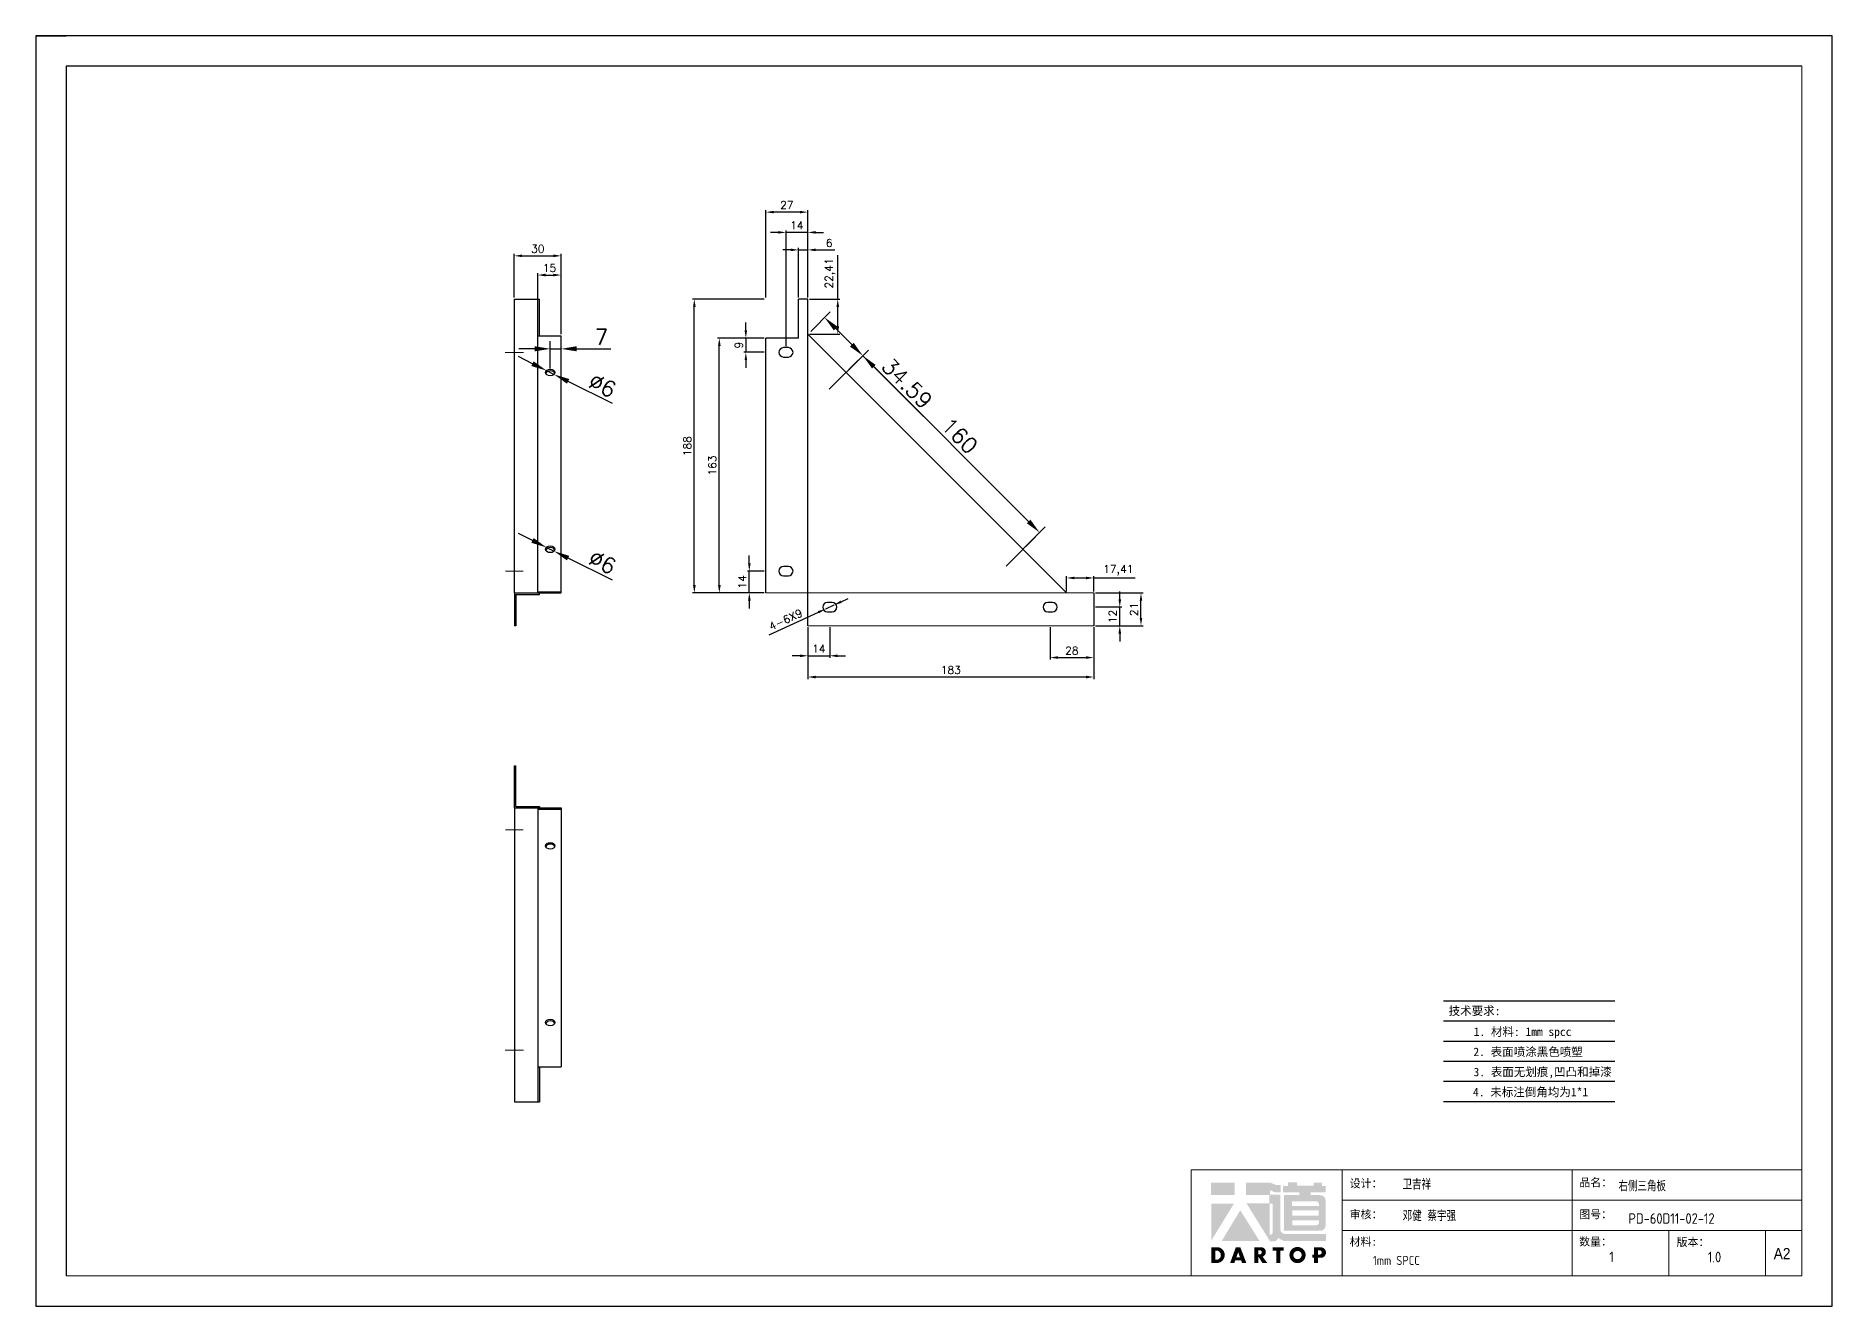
# Model space of a CAD drawing. Header units: millimetres. Extents: x -30327 to 34858, y 4015 to 75103.
# Drawn here: x 10770 to 11920, y 52753 to 53566 of the extents above; entities that cross this region are included whole.
import ezdxf
from ezdxf.enums import TextEntityAlignment as Align

# ---------------------------------------------------------------- set-up
doc = ezdxf.new("R2010")
doc.units = ezdxf.units.MM
doc.linetypes.add('CENTER2', pattern=[28.575, 19.05, -3.175, 3.175, -3.175])
for name, color, linetype, lineweight in [('A-TITLEBLOCK', 7, 'Continuous', 18), ('cen', 1, 'CENTER2', 9), ('dim', 2, 'Continuous', 9)]:
    doc.layers.add(name, color=color, linetype=linetype, lineweight=lineweight)
doc.layers.add('print', color=30, linetype='Continuous')
doc.styles.add('GB', font='GBENOR.SHX', dxfattribs={"bigfont": 'gbcbig.shx'})
doc.styles.add('HZ', font='')
doc.styles.add('SLDTEXTSTYLE0', font='simfang.ttf', dxfattribs={"bigfont": 'bigfont'})
doc.styles.add('SLDTEXTSTYLE1', font='Gothic.ttf', dxfattribs={"width": 0.913})
doc.styles.get("Standard").update_dxf_attribs({"font": 'txt', "bigfont": 'gbcbig.shx'})
doc.styles.get('HZ').set_extended_font_data('SimSun')
doc.dimstyles.new('1-4', dxfattribs={"dimscale": 4, "dimtxt": 2.5, "dimasz": 2.5, "dimexe": 1.25, "dimexo": 0.625, "dimtad": 1, "dimdsep": 46, "dimtxsty": 'Standard', "dimcen": 2.5, "dimadec": 0, "dimazin": 0, "dimtfac": 1, "dimtmove": 0, "dimatfit": 3, "dimfxl": 0, "dimarcsym": 0})
doc.dimstyles.new('small', dxfattribs={"dimtxt": 5, "dimasz": 5, "dimexe": 1.25, "dimexo": 1, "dimgap": 2, "dimtad": 1, "dimtxsty": 'Standard', "dimcen": 2.5, "dimadec": 0, "dimazin": 0, "dimtfac": 1, "dimtmove": 0, "dimatfit": 3, "dimfxl": 0, "dimarcsym": 0})

# ---------------------------------------------------------------- blocks, each defined once
blk = doc.blocks.new('*D303')
at = {"layer": 'Defpoints', "color": 0}
for p in [(11264.3, 53188.1), (11447.3, 53188.1), (11447.3, 53155.3)]:
    blk.add_point(p, dxfattribs=at)
at = {"layer": 'dim', "color": 0, "lineweight": -2}
for p, q in [((11264.3, 53187.1), (11264.3, 53154)), ((11447.3, 53187.1), (11447.3, 53154)), ((11269.3, 53155.3), (11442.3, 53155.3))]:
    blk.add_line(p, q, dxfattribs=at)
at = {"layer": 'dim', "color": 0}
for points in [[(11269.3, 53156.1), (11269.3, 53154.4), (11264.3, 53155.3)], [(11442.3, 53156.1), (11442.3, 53154.4), (11447.3, 53155.3)]]:
    blk.add_solid(points, dxfattribs=at)
at = {"layer": 'dim', "color": 0, "insert": (11355.8, 53159.8), "char_height": 5, "attachment_point": 5}
blk.add_mtext('183', dxfattribs=at)
blk = doc.blocks.new('*D304')
at = {"layer": 'Defpoints', "color": 0}
for p in [(11264.3, 53188.1), (11278.3, 53188.1), (11278.3, 53168.9)]:
    blk.add_point(p, dxfattribs=at)
at = {"layer": 'dim', "color": 0, "lineweight": -2}
for p, q in [((11264.3, 53187.1), (11264.3, 53167.6)), ((11278.3, 53187.1), (11278.3, 53167.6)), ((11259.3, 53168.9), (11254.3, 53168.9)), ((11264.3, 53168.9), (11278.3, 53168.9)), ((11283.3, 53168.9), (11288.3, 53168.9))]:
    blk.add_line(p, q, dxfattribs=at)
at = {"layer": 'dim', "color": 0}
for points in [[(11259.3, 53169.7), (11259.3, 53168), (11264.3, 53168.9)], [(11283.3, 53169.7), (11283.3, 53168), (11278.3, 53168.9)]]:
    blk.add_solid(points, dxfattribs=at)
at = {"layer": 'dim', "color": 0, "insert": (11271.3, 53173.4), "char_height": 5, "attachment_point": 5}
blk.add_mtext('14', dxfattribs=at)
blk = doc.blocks.new('*D305')
at = {"layer": 'Defpoints', "color": 0}
for p in [(11419.3, 53188.1), (11447.3, 53188.1), (11447.3, 53167.7)]:
    blk.add_point(p, dxfattribs=at)
at = {"layer": 'dim', "color": 0, "lineweight": -2}
for p, q in [((11419.3, 53187.1), (11419.3, 53166.5)), ((11447.3, 53187.1), (11447.3, 53166.5)), ((11424.3, 53167.7), (11442.3, 53167.7))]:
    blk.add_line(p, q, dxfattribs=at)
at = {"layer": 'dim', "color": 0}
for points in [[(11424.3, 53168.6), (11424.3, 53166.9), (11419.3, 53167.7)], [(11442.3, 53168.6), (11442.3, 53166.9), (11447.3, 53167.7)]]:
    blk.add_solid(points, dxfattribs=at)
at = {"layer": 'dim', "color": 0, "insert": (11433.3, 53172.2), "char_height": 5, "attachment_point": 5}
blk.add_mtext('28', dxfattribs=at)
blk = doc.blocks.new('*D306')
at = {"layer": 'Defpoints', "color": 0}
for p in [(11447.3, 53200.1), (11463.9, 53200.1), (11447.3, 53188.1)]:
    blk.add_point(p, dxfattribs=at)
at = {"layer": 'dim', "color": 0, "lineweight": -2}
for p, q in [((11463.9, 53205.1), (11463.9, 53210.1)), ((11448.3, 53200.1), (11465.2, 53200.1)), ((11463.9, 53188.1), (11463.9, 53200.1)), ((11448.3, 53188.1), (11465.2, 53188.1)), ((11463.9, 53183.1), (11463.9, 53178.1))]:
    blk.add_line(p, q, dxfattribs=at)
at = {"layer": 'dim', "color": 0}
for points in [[(11463.1, 53205.1), (11464.8, 53205.1), (11463.9, 53200.1)], [(11463.1, 53183.1), (11464.8, 53183.1), (11463.9, 53188.1)]]:
    blk.add_solid(points, dxfattribs=at)
at = {"layer": 'dim', "color": 0, "insert": (11459.4, 53194.1), "char_height": 5, "attachment_point": 5, "rotation": 90}
blk.add_mtext('12', dxfattribs=at)
blk = doc.blocks.new('*D307')
at = {"layer": 'Defpoints', "color": 0}
for p in [(11447.3, 53209.1), (11477.5, 53209.1), (11447.3, 53188.1)]:
    blk.add_point(p, dxfattribs=at)
at = {"layer": 'dim', "color": 0, "lineweight": -2}
for p, q in [((11448.3, 53209.1), (11478.8, 53209.1)), ((11477.5, 53193.1), (11477.5, 53204.1)), ((11448.3, 53188.1), (11478.8, 53188.1))]:
    blk.add_line(p, q, dxfattribs=at)
at = {"layer": 'dim', "color": 0}
for points in [[(11476.7, 53204.1), (11478.3, 53204.1), (11477.5, 53209.1)], [(11476.7, 53193.1), (11478.3, 53193.1), (11477.5, 53188.1)]]:
    blk.add_solid(points, dxfattribs=at)
at = {"layer": 'dim', "color": 0, "insert": (11473, 53198.6), "char_height": 5, "attachment_point": 5, "rotation": 90}
blk.add_mtext('21', dxfattribs=at)
blk = doc.blocks.new('*D308')
at = {"layer": 'Defpoints', "color": 0}
for p in [(11237.3, 53452.8), (11237.3, 53397.1), (11264.3, 53397.1)]:
    blk.add_point(p, dxfattribs=at)
at = {"layer": 'dim', "color": 0, "lineweight": -2}
for p, q in [((11237.3, 53398.1), (11237.3, 53454.1)), ((11259.3, 53452.8), (11242.3, 53452.8)), ((11264.3, 53398.1), (11264.3, 53454.1))]:
    blk.add_line(p, q, dxfattribs=at)
at = {"layer": 'dim', "color": 0}
for points in [[(11242.3, 53453.6), (11242.3, 53452), (11237.3, 53452.8)], [(11259.3, 53453.6), (11259.3, 53452), (11264.3, 53452.8)]]:
    blk.add_solid(points, dxfattribs=at)
at = {"layer": 'dim', "color": 0, "insert": (11250.8, 53457.3), "char_height": 5, "attachment_point": 5}
blk.add_mtext('27', dxfattribs=at)
blk = doc.blocks.new('*D309')
at = {"layer": 'Defpoints', "color": 0}
for p in [(11250.3, 53439.8), (11264.3, 53397.1), (11250.3, 53366.1)]:
    blk.add_point(p, dxfattribs=at)
at = {"layer": 'dim', "color": 0, "lineweight": -2}
for p, q in [((11245.3, 53439.8), (11240.3, 53439.8)), ((11250.3, 53367.1), (11250.3, 53441.1)), ((11264.3, 53439.8), (11250.3, 53439.8)), ((11264.3, 53398.1), (11264.3, 53441.1)), ((11269.3, 53439.8), (11274.3, 53439.8))]:
    blk.add_line(p, q, dxfattribs=at)
at = {"layer": 'dim', "color": 0}
for points in [[(11245.3, 53440.7), (11245.3, 53439), (11250.3, 53439.8)], [(11269.3, 53440.7), (11269.3, 53439), (11264.3, 53439.8)]]:
    blk.add_solid(points, dxfattribs=at)
at = {"layer": 'dim', "color": 0, "insert": (11257.3, 53444.3), "char_height": 5, "attachment_point": 5}
blk.add_mtext('14', dxfattribs=at)
blk = doc.blocks.new('*D310')
at = {"layer": 'Defpoints', "color": 0}
for p in [(11237.3, 53372.1), (11224.6, 53363.1), (11237.3, 53363.1)]:
    blk.add_point(p, dxfattribs=at)
at = {"layer": 'dim', "color": 0, "lineweight": -2}
for p, q in [((11224.6, 53377.1), (11224.6, 53382.1)), ((11236.3, 53372.1), (11223.4, 53372.1)), ((11224.6, 53372.1), (11224.6, 53363.1)), ((11236.3, 53363.1), (11223.4, 53363.1)), ((11224.6, 53358.1), (11224.6, 53353.1))]:
    blk.add_line(p, q, dxfattribs=at)
at = {"layer": 'dim', "color": 0}
for points in [[(11223.8, 53377.1), (11225.4, 53377.1), (11224.6, 53372.1)], [(11223.8, 53358.1), (11225.4, 53358.1), (11224.6, 53363.1)]]:
    blk.add_solid(points, dxfattribs=at)
at = {"layer": 'dim', "color": 0, "insert": (11220.1, 53367.6), "char_height": 5, "attachment_point": 5, "rotation": 90}
blk.add_mtext('9', dxfattribs=at)
blk = doc.blocks.new('*D311')
at = {"layer": 'Defpoints', "color": 0}
for p in [(11226.8, 53223.1), (11237.3, 53223.1), (11237.3, 53209.1)]:
    blk.add_point(p, dxfattribs=at)
at = {"layer": 'dim', "color": 0, "lineweight": -2}
for p, q in [((11226.8, 53228.1), (11226.8, 53233.1)), ((11236.3, 53223.1), (11225.6, 53223.1)), ((11226.8, 53209.1), (11226.8, 53223.1)), ((11236.3, 53209.1), (11225.6, 53209.1)), ((11226.8, 53204.1), (11226.8, 53199.1))]:
    blk.add_line(p, q, dxfattribs=at)
at = {"layer": 'dim', "color": 0}
for points in [[(11226, 53228.1), (11227.7, 53228.1), (11226.8, 53223.1)], [(11226, 53204.1), (11227.7, 53204.1), (11226.8, 53209.1)]]:
    blk.add_solid(points, dxfattribs=at)
at = {"layer": 'dim', "color": 0, "insert": (11222.3, 53216.1), "char_height": 5, "attachment_point": 5, "rotation": 90}
blk.add_mtext('14', dxfattribs=at)
blk = doc.blocks.new('*D312')
at = {"layer": 'Defpoints', "color": 0}
for p in [(11191.6, 53397.1), (11237.3, 53397.1), (11237.3, 53209.1)]:
    blk.add_point(p, dxfattribs=at)
at = {"layer": 'dim', "color": 0, "lineweight": -2}
for p, q in [((11236.3, 53397.1), (11190.4, 53397.1)), ((11191.6, 53214.1), (11191.6, 53392.1)), ((11236.3, 53209.1), (11190.4, 53209.1))]:
    blk.add_line(p, q, dxfattribs=at)
at = {"layer": 'dim', "color": 0}
for points in [[(11190.8, 53392.1), (11192.5, 53392.1), (11191.6, 53397.1)], [(11190.8, 53214.1), (11192.5, 53214.1), (11191.6, 53209.1)]]:
    blk.add_solid(points, dxfattribs=at)
at = {"layer": 'dim', "color": 0, "insert": (11187.1, 53303.1), "char_height": 5, "attachment_point": 5, "rotation": 90}
blk.add_mtext('188', dxfattribs=at)
blk = doc.blocks.new('*D314')
at = {"layer": 'Defpoints', "color": 0}
for p in [(11264.3, 53397.1), (11283.4, 53397.1), (11264.3, 53374.7)]:
    blk.add_point(p, dxfattribs=at)
at = {"layer": 'dim', "color": 0, "lineweight": -2}
for p, q in [((11283.4, 53397.1), (11283.4, 53425.2)), ((11265.3, 53397.1), (11284.7, 53397.1)), ((11283.4, 53379.7), (11283.4, 53392.1)), ((11265.3, 53374.7), (11284.7, 53374.7))]:
    blk.add_line(p, q, dxfattribs=at)
at = {"layer": 'dim', "color": 0}
for points in [[(11282.6, 53392.1), (11284.3, 53392.1), (11283.4, 53397.1)], [(11282.6, 53379.7), (11284.3, 53379.7), (11283.4, 53374.7)]]:
    blk.add_solid(points, dxfattribs=at)
at = {"layer": 'dim', "color": 0, "insert": (11278.5, 53413.6), "char_height": 5, "attachment_point": 5, "rotation": 90}
blk.add_mtext('22,41', dxfattribs=at)
blk = doc.blocks.new('*D315')
at = {"layer": 'Defpoints', "color": 0}
for p in [(11447.3, 53218.7), (11429.9, 53209.1), (11447.3, 53209.1)]:
    blk.add_point(p, dxfattribs=at)
at = {"layer": 'dim', "color": 0, "lineweight": -2}
for p, q in [((11429.9, 53210.1), (11429.9, 53219.9)), ((11434.9, 53218.7), (11442.3, 53218.7)), ((11447.3, 53210.1), (11447.3, 53219.9)), ((11447.3, 53218.7), (11473.8, 53218.7))]:
    blk.add_line(p, q, dxfattribs=at)
at = {"layer": 'dim', "color": 0}
for points in [[(11434.9, 53219.5), (11434.9, 53217.8), (11429.9, 53218.7)], [(11442.3, 53219.5), (11442.3, 53217.8), (11447.3, 53218.7)]]:
    blk.add_solid(points, dxfattribs=at)
at = {"layer": 'dim', "color": 0, "insert": (11463, 53223.6), "char_height": 5, "attachment_point": 5}
blk.add_mtext('17,41', dxfattribs=at)
blk = doc.blocks.new('*D328')
at = {"layer": 'Defpoints', "color": 0}
for p in [(11275.6, 53198.8), (11281, 53201.3)]:
    blk.add_point(p, dxfattribs=at)
at = {"layer": 'dim', "color": 0, "lineweight": -2}
for p, q in [((11285.6, 53203.4), (11290.1, 53205.5)), ((11239.6, 53182.2), (11271, 53196.7)), ((11281, 53201.3), (11275.6, 53198.8))]:
    blk.add_line(p, q, dxfattribs=at)
at = {"layer": 'dim', "color": 0}
for points in [[(11285.2, 53204.2), (11285.9, 53202.7), (11281, 53201.3)], [(11270.7, 53197.5), (11271.4, 53196), (11275.6, 53198.8)]]:
    blk.add_solid(points, dxfattribs=at)
at = {"layer": 'dim', "color": 0, "insert": (11250.1, 53192), "char_height": 5, "attachment_point": 5, "rotation": 24.7439}
blk.add_mtext('4-6X9', dxfattribs=at)
blk = doc.blocks.new('*D330')
at = {"layer": 'Defpoints', "color": 0}
for p in [(11106.4, 53424.8), (11076.4, 53397.1), (11106.4, 53373.7)]:
    blk.add_point(p, dxfattribs=at)
at = {"layer": 'dim', "color": 0, "lineweight": -2}
for p, q in [((11076.4, 53398.1), (11076.4, 53426.1)), ((11081.4, 53424.8), (11101.4, 53424.8)), ((11106.4, 53374.7), (11106.4, 53426.1))]:
    blk.add_line(p, q, dxfattribs=at)
at = {"layer": 'dim', "color": 0}
for points in [[(11081.4, 53425.7), (11081.4, 53424), (11076.4, 53424.8)], [(11101.4, 53425.7), (11101.4, 53424), (11106.4, 53424.8)]]:
    blk.add_solid(points, dxfattribs=at)
at = {"layer": 'dim', "color": 0, "insert": (11091.4, 53429.3), "char_height": 5, "attachment_point": 5}
blk.add_mtext('30', dxfattribs=at)
blk = doc.blocks.new('*D331')
at = {"layer": 'Defpoints', "color": 0}
for p in [(11106.4, 53412.5), (11091.4, 53373.7), (11106.4, 53373.7)]:
    blk.add_point(p, dxfattribs=at)
at = {"layer": 'dim', "color": 0, "lineweight": -2}
for p, q in [((11091.4, 53374.7), (11091.4, 53413.8)), ((11096.4, 53412.5), (11101.4, 53412.5)), ((11106.4, 53374.7), (11106.4, 53413.8))]:
    blk.add_line(p, q, dxfattribs=at)
at = {"layer": 'dim', "color": 0}
for points in [[(11096.4, 53413.4), (11096.4, 53411.7), (11091.4, 53412.5)], [(11101.4, 53413.4), (11101.4, 53411.7), (11106.4, 53412.5)]]:
    blk.add_solid(points, dxfattribs=at)
at = {"layer": 'dim', "color": 0, "insert": (11098.9, 53417), "char_height": 5, "attachment_point": 5}
blk.add_mtext('15', dxfattribs=at)
blk = doc.blocks.new('*D1017')
at = {"layer": 'Defpoints', "color": 0}
for p in [(11106.4, 53365.3), (11099.4, 53350.2), (11106.4, 53351.2)]:
    blk.add_point(p, dxfattribs=at)
at = {"layer": 'dim', "color": 0, "lineweight": -2}
for p, q in [((11089.4, 53365.3), (11079.4, 53365.3)), ((11099.4, 53352.7), (11099.4, 53370.3)), ((11099.4, 53365.3), (11106.4, 53365.3)), ((11106.4, 53353.7), (11106.4, 53370.3)), ((11116.4, 53365.3), (11138.1, 53365.3))]:
    blk.add_line(p, q, dxfattribs=at)
at = {"layer": 'dim', "color": 0}
for points in [[(11089.4, 53367), (11089.4, 53363.7), (11099.4, 53365.3)], [(11116.4, 53367), (11116.4, 53363.7), (11106.4, 53365.3)]]:
    blk.add_solid(points, dxfattribs=at)
at = {"layer": 'dim', "color": 0, "insert": (11132.3, 53372.8), "char_height": 10, "attachment_point": 5}
blk.add_mtext('7', dxfattribs=at)
blk = doc.blocks.new('*D1018')
at = {"layer": 'Defpoints', "color": 0}
for p in [(11097, 53351.4, 2.4), (11101.9, 53348.9)]:
    blk.add_point(p, dxfattribs=at)
at = {"layer": 'dim', "color": 0, "lineweight": -2}
for p, q in [((11088, 53355.8), (11079.1, 53360.3)), ((11097, 53351.4), (11101.9, 53348.9)), ((11139.2, 53330.4), (11110.8, 53344.5))]:
    blk.add_line(p, q, dxfattribs=at)
at = {"layer": 'dim', "color": 0}
for points in [[(11088.8, 53357.3), (11087.3, 53354.3), (11097, 53351.4)], [(11111.6, 53346), (11110.1, 53343), (11101.9, 53348.9)]]:
    blk.add_solid(points, dxfattribs=at)
at = {"layer": 'dim', "color": 0, "insert": (11132.8, 53341.9), "char_height": 10, "attachment_point": 5, "rotation": 333.5675}
blk.add_mtext('∅6', dxfattribs=at)
blk = doc.blocks.new('*D1019')
at = {"layer": 'Defpoints', "color": 0}
for p in [(11264.3, 53374.7), (11299.5, 53360.9), (11288.8, 53350.2)]:
    blk.add_point(p, dxfattribs=at)
at = {"layer": 'dim', "color": 0, "lineweight": -2}
for p, q in [((11266.1, 53376.4), (11278.6, 53388.9)), ((11282.1, 53378.3), (11292.4, 53368)), ((11290.5, 53352), (11303, 53364.5)), ((11299.5, 53360.9), (11338.4, 53322))]:
    blk.add_line(p, q, dxfattribs=at)
at = {"layer": 'dim', "color": 0}
for points in [[(11283.3, 53379.5), (11280.9, 53377.1), (11275, 53385.4)], [(11293.6, 53369.2), (11291.2, 53366.8), (11299.5, 53360.9)]]:
    blk.add_solid(points, dxfattribs=at)
at = {"layer": 'dim', "color": 0, "insert": (11327.8, 53343.2), "char_height": 10, "attachment_point": 5, "rotation": 315}
blk.add_mtext('34.59', dxfattribs=at)
blk = doc.blocks.new('*D1020')
at = {"layer": 'Defpoints', "color": 0}
for p in [(11299.5, 53360.9), (11288.8, 53350.2), (11401.9, 53237.1)]:
    blk.add_point(p, dxfattribs=at)
at = {"layer": 'dim', "color": 0, "lineweight": -2}
for p, q in [((11290.5, 53352), (11303, 53364.5)), ((11405.6, 53254.9), (11306.6, 53353.9)), ((11403.7, 53238.8), (11416.2, 53251.3))]:
    blk.add_line(p, q, dxfattribs=at)
at = {"layer": 'dim', "color": 0}
for points in [[(11307.7, 53355), (11305.4, 53352.7), (11299.5, 53360.9)], [(11406.7, 53256), (11404.4, 53253.7), (11412.6, 53247.8)]]:
    blk.add_solid(points, dxfattribs=at)
at = {"layer": 'dim', "color": 0, "insert": (11361.4, 53309.7), "char_height": 10, "attachment_point": 5, "rotation": 314.9996}
blk.add_mtext('160', dxfattribs=at)
blk = doc.blocks.new('*D1021')
at = {"layer": 'Defpoints', "color": 0}
for p in [(11097, 53238.2, 2.4), (11101.9, 53235.8)]:
    blk.add_point(p, dxfattribs=at)
at = {"layer": 'dim', "color": 0, "lineweight": -2}
for p, q in [((11088, 53242.7), (11079.1, 53247.2)), ((11097, 53238.2), (11101.9, 53235.8)), ((11139.2, 53217.3), (11110.8, 53231.4))]:
    blk.add_line(p, q, dxfattribs=at)
at = {"layer": 'dim', "color": 0}
for points in [[(11088.8, 53244.2), (11087.3, 53241.2), (11097, 53238.2)], [(11111.6, 53232.8), (11110.1, 53229.9), (11101.9, 53235.8)]]:
    blk.add_solid(points, dxfattribs=at)
at = {"layer": 'dim', "color": 0, "insert": (11132.8, 53228.8), "char_height": 10, "attachment_point": 5, "rotation": 333.5675}
blk.add_mtext('∅6', dxfattribs=at)
blk = doc.blocks.new('*D1050')
at = {"layer": 'Defpoints', "color": 0}
for p in [(11264.3, 53428.6), (11258.3, 53397.1), (11264.3, 53397.1)]:
    blk.add_point(p, dxfattribs=at)
at = {"layer": 'dim', "color": 0, "lineweight": -2}
for p, q in [((11253.3, 53428.6), (11248.3, 53428.6)), ((11258.3, 53398.1), (11258.3, 53429.9)), ((11258.3, 53428.6), (11264.3, 53428.6)), ((11264.3, 53398.1), (11264.3, 53429.9)), ((11269.3, 53428.6), (11281.6, 53428.6))]:
    blk.add_line(p, q, dxfattribs=at)
at = {"layer": 'dim', "color": 0}
for points in [[(11253.3, 53429.5), (11253.3, 53427.8), (11258.3, 53428.6)], [(11269.3, 53429.5), (11269.3, 53427.8), (11264.3, 53428.6)]]:
    blk.add_solid(points, dxfattribs=at)
at = {"layer": 'dim', "color": 0, "insert": (11278, 53433.1), "char_height": 5, "attachment_point": 5}
blk.add_mtext('6', dxfattribs=at)
blk = doc.blocks.new('*D1051')
at = {"layer": 'Defpoints', "color": 0}
for p in [(11207.6, 53372.1), (11237.3, 53372.1), (11237.3, 53209.1)]:
    blk.add_point(p, dxfattribs=at)
at = {"layer": 'dim', "color": 0, "lineweight": -2}
for p, q in [((11236.3, 53372.1), (11206.4, 53372.1)), ((11207.6, 53214.1), (11207.6, 53367.1)), ((11236.3, 53209.1), (11206.4, 53209.1))]:
    blk.add_line(p, q, dxfattribs=at)
at = {"layer": 'dim', "color": 0}
for points in [[(11206.8, 53367.1), (11208.5, 53367.1), (11207.6, 53372.1)], [(11206.8, 53214.1), (11208.5, 53214.1), (11207.6, 53209.1)]]:
    blk.add_solid(points, dxfattribs=at)
at = {"layer": 'dim', "color": 0, "insert": (11203.1, 53290.6), "char_height": 5, "attachment_point": 5, "rotation": 90}
blk.add_mtext('163', dxfattribs=at)
blk = doc.blocks.new('Dartop Logo')
at = {"true_color": 0xc40018}
h = blk.add_hatch(color=12, dxfattribs=at)
h.set_gradient(color1=(196, 0, 24), color2=(196, 0, 24), tint=1)
h.paths.add_polyline_path([(30.39, -3.87), (33.08, -5.04), (35.99, -5.04), (35.99, -1.19), (33.59, -1.19), (30.46, 0.05), (17.94, 0.05), (17.94, -6.46), (30.12, -6.46), (30.12, -6.59), (30.12, -10.75), (18.31, -10.75), (30.46, -30.31), (32.87, -30.31, 0.279375), (34.63, -28.6), (34.63, -28.51), (34.84, -28.51, 0.143145), (38.15, -30.2), (59.27, -30.2), (59.27, -26.49), (38.06, -26.49, -0.414214), (35.75, -24.18), (35.75, -6.26), (30.39, -6.26)])
h.paths.add_polyline_path([(30.25, -10.84), (31.8, -10.84), (31.8, -26.02, -0.088936), (30.9, -26.94), (30.24, -26.94)], flags=16)
h = blk.add_hatch(color=12, dxfattribs=at)
h.set_gradient(color1=(196, 0, 24), color2=(196, 0, 24), tint=1)
h.paths.add_polyline_path([(59.24, -1.73), (57.36, -1.73), (57.36, 0.06), (53.06, 0.06), (53.06, -1.64), (44.29, -1.64), (44.29, 0.15), (39.7, 0.15), (39.7, -1.67), (37.16, -1.67), (37.16, -4.97), (45.54, -4.97), (45.54, -6.42), (37.73, -6.42), (37.73, -24.88), (56.26, -24.88, 0.414214), (59.15, -21.99), (59.15, -9.35, 0.414214), (56.26, -6.46), (51.36, -6.46), (51.36, -5.03), (59.24, -5.03)])
h.paths.add_polyline_path([(54.21, -9.59, -0.414214), (55.66, -11.04), (55.66, -12.1), (41.79, -12.1), (41.79, -9.59)], flags=16)
h.paths.add_polyline_path([(55.57, -14.33), (55.57, -17.01), (41.88, -17.01), (41.88, -14.33)], flags=16)
h.paths.add_polyline_path([(55.75, -19.43), (55.75, -20.57, -0.414214), (54.3, -22.02), (41.88, -22.02), (41.88, -19.43)], flags=16)
h = blk.add_hatch(color=12, dxfattribs=at)
h.set_gradient(color1=(196, 0, 24), color2=(196, 0, 24), tint=1)
h.paths.add_polyline_path([(12.18, 0), (0, 0), (0, -6.37), (12.18, -6.37)])
h = blk.add_hatch(color=12, dxfattribs=at)
h.set_gradient(color1=(196, 0, 24), color2=(196, 0, 24), tint=1)
h.paths.add_polyline_path([(11.79, -10.83), (0.03, -10.83), (0.03, -30.03)])
h = blk.add_hatch(color=12, dxfattribs=at)
h.set_gradient(color1=(196, 0, 24), color2=(196, 0, 24), tint=1)
h.paths.add_polyline_path([(15.05, -14.31), (5.44, -30.15), (25.01, -30.15)])
at = {"true_color": 0x646464}
h = blk.add_hatch(color=251, dxfattribs=at)
h.set_gradient(color1=(100, 100, 100), color2=(100, 100, 100), tint=1)
h.paths.add_polyline_path([(4.15, -33.43), (0.11, -33.43), (0.11, -41.5), (3.51, -41.5, 0.793016)])
h.paths.add_polyline_path([(3.57, -39.73), (2.16, -39.73), (2.16, -35.19), (3.42, -35.19, -0.671361)], flags=16)
h = blk.add_hatch(color=251, dxfattribs=at)
h.set_gradient(color1=(100, 100, 100), color2=(100, 100, 100), tint=1)
h.paths.add_polyline_path([(15.08, -33.36), (12.78, -33.36), (9.82, -41.51), (12, -41.51), (12.51, -40.06), (15.46, -40.06), (15.99, -41.52), (18.19, -41.52)])
h.paths.add_polyline_path([(14.9, -38.51), (13.07, -38.51), (13.97, -35.95)], flags=16)
h = blk.add_hatch(color=251, dxfattribs=at)
h.set_gradient(color1=(100, 100, 100), color2=(100, 100, 100), tint=1)
h.paths.add_polyline_path([(26.27, -33.36), (22.3, -33.36), (22.3, -41.51), (24.4, -41.51), (24.4, -38.28), (26.55, -41.54), (29.09, -41.54), (26.61, -38.3, 0.744055)])
h.paths.add_polyline_path([(24.38, -37.08), (24.38, -34.94), (25.32, -34.94, -0.796809), (25.3, -37.08)], flags=16)
h = blk.add_hatch(color=251, dxfattribs=at)
h.set_gradient(color1=(100, 100, 100), color2=(100, 100, 100), tint=1)
h.paths.add_polyline_path([(37.44, -33.4), (31.88, -33.4), (31.88, -35.16), (33.61, -35.16), (33.61, -41.52), (35.69, -41.52), (35.69, -35.16), (37.44, -35.16)])
h = blk.add_hatch(color=251, dxfattribs=at)
h.set_gradient(color1=(100, 100, 100), color2=(100, 100, 100), tint=1)
h.paths.add_polyline_path([(40.46, -37.41, 1), (48.83, -37.41, 1)])
h.paths.add_polyline_path([(46.8, -37.41, -1), (42.5, -37.41, -1)], flags=16)
h = blk.add_hatch(color=251, dxfattribs=at)
h.set_gradient(color1=(100, 100, 100), color2=(100, 100, 100), tint=1)
h.paths.add_polyline_path([(56.85, -33.38), (56.73, -33.38), (53.19, -33.38), (53.19, -37.19), (52.26, -37.19), (52.26, -38.73), (53.18, -38.73), (53.18, -41.5), (55.24, -41.5), (55.24, -38.72), (57.51, -38.72, 0.812304)])
h.paths.add_polyline_path([(55.21, -37.18), (55.21, -35.05), (56.39, -35.05, -0.778213), (56.27, -37.18)], flags=16)
blk = doc.blocks.new('DT-A2-TITLE')
for p, q in [((594, 420), (0, 420)), ((0, 420), (0, 420)), ((0, 420), (0, 0)), ((0, 420), (10, 420)), ((594, 0), (594, 420)), ((10, 410), (10, 10)), ((584, 410), (10, 410))]:
    blk.add_line(p, q)
at = {"layer": 'A-TITLEBLOCK', "color": 7}
for p, q in [((584, 410), (584, 10)), ((594, 0), (594, 297)), ((382, 10), (382, 45)), ((584, 45), (382, 45)), ((432, 45), (432, 10)), ((508, 45), (508, 10)), ((584, 35), (432, 35)), ((432, 25), (584.08, 25)), ((540, 10), (540, 25)), ((572, 10), (572, 25)), ((10, 10), (584, 10)), ((0, 0), (594, 0))]:
    blk.add_line(p, q, dxfattribs=at)
at = {"layer": 'A-TITLEBLOCK', "xscale": 0.6400000000000001, "yscale": 0.6400000000000001, "zscale": 0.6400000000000001}
blk.add_blockref('Dartop Logo', (388.65, 40.81), dxfattribs=at)
at = {"style": 'GB'}
for tag, p, height in [('#设计', (451.96, 38.52), 3.5), ('#品名', (523.32, 37.95), 3.5), ('#审核', (451.99, 28.1), 3.5), ('#图号', (526.67, 27.2), 3.5), ('#数量', (520.33, 14.51), 3.5), ('#版本', (552.92, 14.47), 3.5), ('#材料说明', (442.15, 13.59), 3)]:
    blk.add_attdef(tag, p, '', height=height, dxfattribs=at)
at = {"layer": 'A-TITLEBLOCK', "color": 7, "attachment_point": 1}
for s, insert, char_height, style in [('设计：', (434.47, 41.87), 2.646, 'SLDTEXTSTYLE0'), ('品名：', (510.43, 42.19), 2.646, 'SLDTEXTSTYLE0'), ('审核：', (434.47, 31.64), 2.646, 'SLDTEXTSTYLE0'), ('图号：', (510.4, 31.66), 2.646, 'SLDTEXTSTYLE0'), ('材料:', (434.47, 22.62), 2.646, 'SLDTEXTSTYLE0'), ('数量：', (510.35, 22.64), 2.646, 'SLDTEXTSTYLE0'), ('版本：', (542.59, 22.48), 2.646, 'SLDTEXTSTYLE0'), ('A2', (574.7, 19.21), 3.704, 'SLDTEXTSTYLE1')]:
    blk.add_mtext(s, dxfattribs=dict(at, insert=insert, char_height=char_height, style=style))

msp = doc.modelspace()

# ---------------------------------------------------------------- linework, layer by layer
for p, q in [((11076.4235, 53209.065), (11076.4235, 53397.0608)), ((11076.4235, 53397.0608), (11092.4235, 53397.0608)), ((11091.4235, 53373.6508), (11091.4235, 53397.0608)), ((11092.4235, 53373.6508), (11092.4235, 53397.0608)), ((11264.2928, 53397.0608), (11258.2928, 53397.0608)), ((11258.2928, 53372.0608), (11258.2928, 53397.0608)), ((11264.2928, 53188.065), (11264.2928, 53397.0608)), ((11091.4235, 53209.065), (11091.4235, 53373.6508)), ((11091.4235, 53373.6508), (11106.4235, 53373.6508)), ((11106.4235, 53209.065), (11106.4235, 53373.6508)), ((11237.2928, 53209.065), (11237.2928, 53372.0608)), ((11258.2928, 53372.0608), (11237.2928, 53372.0608)), ((11251.7928, 53366.065), (11248.7928, 53366.065)), ((11248.7928, 53360.065), (11251.7928, 53360.065)), ((11251.7928, 53226.065), (11248.7928, 53226.065)), ((11248.7928, 53220.065), (11251.7928, 53220.065)), ((11076.4235, 53209.065), (11106.4235, 53209.065)), ((11076.4235, 53209.065), (11091.4235, 53209.065)), ((11076.4235, 53209.065), (11076.4235, 53188.065)), ((11077.4235, 53208.065), (11092.4235, 53208.065)), ((11077.4235, 53208.065), (11077.4235, 53188.065)), ((11091.4235, 53209.772), (11106.4235, 53209.772)), ((11092.4235, 53208.065), (11092.4235, 53209.065)), ((11447.2928, 53209.065), (11447.2928, 53188.065)), ((11279.7928, 53203.065), (11276.7928, 53203.065)), ((11276.7928, 53197.065), (11279.7928, 53197.065)), ((11420.7928, 53203.065), (11417.7928, 53203.065)), ((11417.7928, 53197.065), (11420.7928, 53197.065)), ((11076.4235, 53071.4624), (11076.4235, 53098.4624)), ((11077.4235, 53072.4624), (11077.4235, 53098.4624)), ((11076.4235, 53071.4624), (11076.4235, 52883.4624)), ((11076.4235, 53071.4624), (11106.4235, 53071.4624)), ((11076.4235, 53071.4624), (11091.4235, 53071.4624)), ((11077.4235, 53072.4624), (11092.4235, 53072.4624)), ((11091.4235, 53071.4624), (11091.4235, 52883.4624)), ((11091.4235, 53070.7554), (11106.4235, 53070.7554)), ((11092.4235, 53072.4624), (11092.4235, 53071.4624)), ((11106.4235, 53071.4624), (11106.4235, 52905.8766)), ((11091.4235, 52905.8766), (11106.4235, 52905.8766)), ((11092.4235, 52905.8766), (11092.4235, 52883.4624)), ((11076.4235, 52883.4624), (11092.4235, 52883.4624))]:
    msp.add_line(p, q)
at = {"lineweight": 15}
for p, q in [((11429.8781, 53209.065), (11264.2928, 53374.6508)), ((11237.2928, 53209.065), (11447.2928, 53209.065)), ((11429.8781, 53209.065), (11447.2928, 53209.065)), ((11264.2928, 53188.065), (11447.2928, 53188.065))]:
    msp.add_line(p, q, dxfattribs=at)
at = {"extrusion": (0, -0.707107, 0.707107)}
for centre in [(11099.4235, 37724.2637, -37724.2637), (11099.4235, 37644.2635, -37644.2635), (11099.4235, 37510.0843, -37510.0843), (11099.4235, 37430.9468, -37429.2215)]:
    msp.add_circle(centre, 3, dxfattribs=at)
for centre, start, end in [((11248.7928, 53363.065), 90, 270), ((11251.7928, 53363.065), 270, 90), ((11248.7928, 53223.065), 90, 270), ((11251.7928, 53223.065), 270, 90), ((11276.7928, 53200.065), 90, 270), ((11279.7928, 53200.065), 270, 90), ((11417.7928, 53200.065), 90, 270), ((11420.7928, 53200.065), 270, 90)]:
    msp.add_arc(centre, 3, start, end)
for centre in [(11099.4235, 37722.7637, -37724.2637), (11099.4235, 37642.7635, -37644.2635), (11099.4235, 37508.5843, -37510.0843), (11099.4235, 37429.4468, -37429.2215)]:
    msp.add_arc(centre, 3, 14.4775122, 165.5224878, dxfattribs=at)
at = {"layer": 'cen'}
for p, q in [((11070.6415, 53363.065), (11082.2055, 53363.065)), ((11070.8548, 53223.065), (11081.9922, 53223.065)), ((11081.9922, 53057.4582), (11070.8548, 53057.4582)), ((11082.2055, 52916.4582), (11070.6415, 52916.4582))]:
    msp.add_line(p, q, dxfattribs=at)
at = {"layer": 'Defpoints'}
for p, q in [((11671.0678, 52948.0883), (11780.7045, 52948.0883)), ((11671.0678, 52935.2159), (11780.7045, 52935.2159)), ((11671.0678, 52935.2159), (11780.7045, 52935.2159)), ((11671.0678, 52922.3435), (11780.7045, 52922.3435)), ((11671.0678, 52909.4711), (11780.7045, 52909.4711)), ((11671.0678, 52896.5987), (11780.7045, 52896.5987)), ((11671.0678, 52883.7262), (11780.7045, 52883.7262))]:
    msp.add_line(p, q, dxfattribs=at)
at = {"layer": 'dim'}
for p, q in [((11278.0131, 53339.4551), (11299.489, 53360.9311)), ((11391.1501, 53226.318), (11412.6261, 53247.794)), ((11076.4235, 53188.065), (11077.4235, 53188.065)), ((11076.4235, 53098.4624), (11077.4235, 53098.4624))]:
    msp.add_line(p, q, dxfattribs=at)
at = {"layer": 'print'}
msp.add_lwpolyline([(10770.2224, 52752.7093), (11919.8263, 52752.7093), (11919.8263, 53565.5605), (10770.2224, 53565.5605)], close=True, dxfattribs=at)

# ---------------------------------------------------------------- block references
at = {"xscale": 1.93536, "yscale": 1.93536, "zscale": 1.93536}
msp.add_blockref('DT-A2-TITLE', (10770.2224, 52752.7093), dxfattribs=at).add_auto_attribs({'#设计': '卫吉祥', '#审核': '邓健 蔡宇强', '#材料说明': '1mm SPCC', '#品名': '右侧三角板', '#图号': 'PD-60D11-02-12', '#数量': '1', '#版本': '1.0'})

# ---------------------------------------------------------------- texts
at = {"style": 'HZ'}
for s, height, p in [('技术要求:', 5.40642, (11690.9787, 52941.5918)), ('1. 材料: 1mm spcc ', 5.406416, (11723.5784, 52928.2747)), ('    2. 表面喷涂黑色喷塑  ', 5.406416, (11721.5964, 52915.4023)), ('3. 表面无划痕,凹凸和掉漆', 5.406416, (11734.5769, 52902.5299)), ('4. 未标注倒角均为1*1', 5.406416, (11726.8571, 52889.6574))]:
    msp.add_text(s, height=height, dxfattribs=at).set_placement(p, align=Align.MIDDLE_CENTER)

# ---------------------------------------------------------------- dimensions: what is measured, and where the dimension line sits
at = {"layer": 'dim'}
for base, p1, p2, picture, middle in [((11237.2928, 53452.811), (11264.2928, 53397.0608), (11237.2928, 53397.0608), '*D308', (11250.7928, 53457.311)), ((11250.2928, 53439.838), (11264.2928, 53397.0608), (11250.2928, 53366.065), '*D309', (11257.2928, 53444.338)), ((11264.2928, 53428.6246), (11258.2928, 53397.0608), (11264.2928, 53397.0608), '*D1050', (11277.9595, 53433.1246)), ((11106.4235, 53424.8484), (11076.4235, 53397.0608), (11106.4235, 53373.6508), '*D330', (11091.4235, 53429.3484)), ((11106.4235, 53412.5283), (11091.4235, 53373.6508), (11106.4235, 53373.6508), '*D331', (11098.9235, 53417.0283)), ((11447.2928, 53218.6556), (11429.8781, 53209.065), (11447.2928, 53209.065), '*D315', (11463.0428, 53223.5722)), ((11278.2928, 53168.8603), (11264.2928, 53188.065), (11278.2928, 53188.065), '*D304', (11271.2928, 53173.3603)), ((11447.2928, 53155.2801), (11264.2928, 53188.065), (11447.2928, 53188.065), '*D303', (11355.7928, 53159.7801)), ((11447.2928, 53167.7286), (11419.2928, 53188.065), (11447.2928, 53188.065), '*D305', (11433.2928, 53172.2286))]:
    dim = msp.add_linear_dim(base=base, p1=p1, p2=p2, dimstyle='small', dxfattribs=at)
    dim.commit()
    dim.dimension.update_dxf_attribs({"geometry": picture, "text_midpoint": middle})
for base, p1, p2, picture, middle in [((11283.4464, 53397.0608), (11264.2928, 53374.6508), (11264.2928, 53397.0608), '*D314', (11278.5298, 53413.6441)), ((11191.6219, 53397.0608), (11237.2928, 53209.065), (11237.2928, 53397.0608), '*D312', (11187.1219, 53303.0629)), ((11224.602, 53363.065), (11237.2928, 53372.0608), (11237.2928, 53363.065), '*D310', (11220.102, 53367.5629)), ((11207.6449, 53372.0608), (11237.2928, 53209.065), (11237.2928, 53372.0608), '*D1051', (11203.1449, 53290.5629)), ((11226.8282, 53223.065), (11237.2928, 53209.065), (11237.2928, 53223.065), '*D311', (11222.3282, 53216.065)), ((11463.9378, 53200.065), (11447.2928, 53188.065), (11447.2928, 53200.065), '*D306', (11459.4378, 53194.065)), ((11477.5124, 53209.065), (11447.2928, 53188.065), (11447.2928, 53209.065), '*D307', (11473.0124, 53198.565))]:
    dim = msp.add_linear_dim(base=base, p1=p1, p2=p2, angle=90, dimstyle='small', dxfattribs=at)
    dim.commit()
    dim.dimension.update_dxf_attribs({"geometry": picture, "text_midpoint": middle})
for p1, distance, picture, middle in [((11264.2933, 53374.6508), 15.1656, '*D1019', (11327.759, 53343.2391)), ((11401.8885, 53237.0542), -15.1842, '*D1020', (11361.36, 53309.6636))]:
    dim = msp.add_aligned_dim(p1=p1, p2=(11288.751, 53350.1931), distance=distance, dimstyle='1-4', dxfattribs=at)
    dim.commit()
    dim.dimension.update_dxf_attribs({"geometry": picture, "text_midpoint": middle})
dim = msp.add_linear_dim(base=(11106.4235, 53365.3342), p1=(11099.4235, 53350.1653), p2=(11106.4235, 53351.1653), dimstyle='1-4', dxfattribs=at)
dim.commit()
dim.dimension.update_dxf_attribs({"geometry": '*D1017', "text_midpoint": (11132.2568, 53365.3342), "dimtype": 160})
for p1, p2, picture, middle in [((11096.9693, 53351.3853, 1.22), (11101.8777, 53348.9453, -1.22), '*D1018', (11132.8262, 53341.936, -1.22)), ((11096.9693, 53238.2481, 1.22), (11101.8777, 53235.808, -1.22), '*D1021', (11132.8262, 53228.7987, -1.22))]:
    dim = msp.add_diameter_dim_2p(p1=p1, p2=p2, dimstyle='1-4', dxfattribs=at)
    dim.commit()
    dim.dimension.update_dxf_attribs({"geometry": picture, "text_midpoint": middle})
dim = msp.add_diameter_dim_2p(p1=(11281.0174, 53201.3207), p2=(11275.5682, 53198.8093), text='4-6X9', dimstyle='small', dxfattribs=at)
dim.commit()
dim.dimension.update_dxf_attribs({"geometry": '*D328', "text_midpoint": (11251.9864, 53187.941), "dimtype": 163})

doc.saveas('drawing.dxf')
